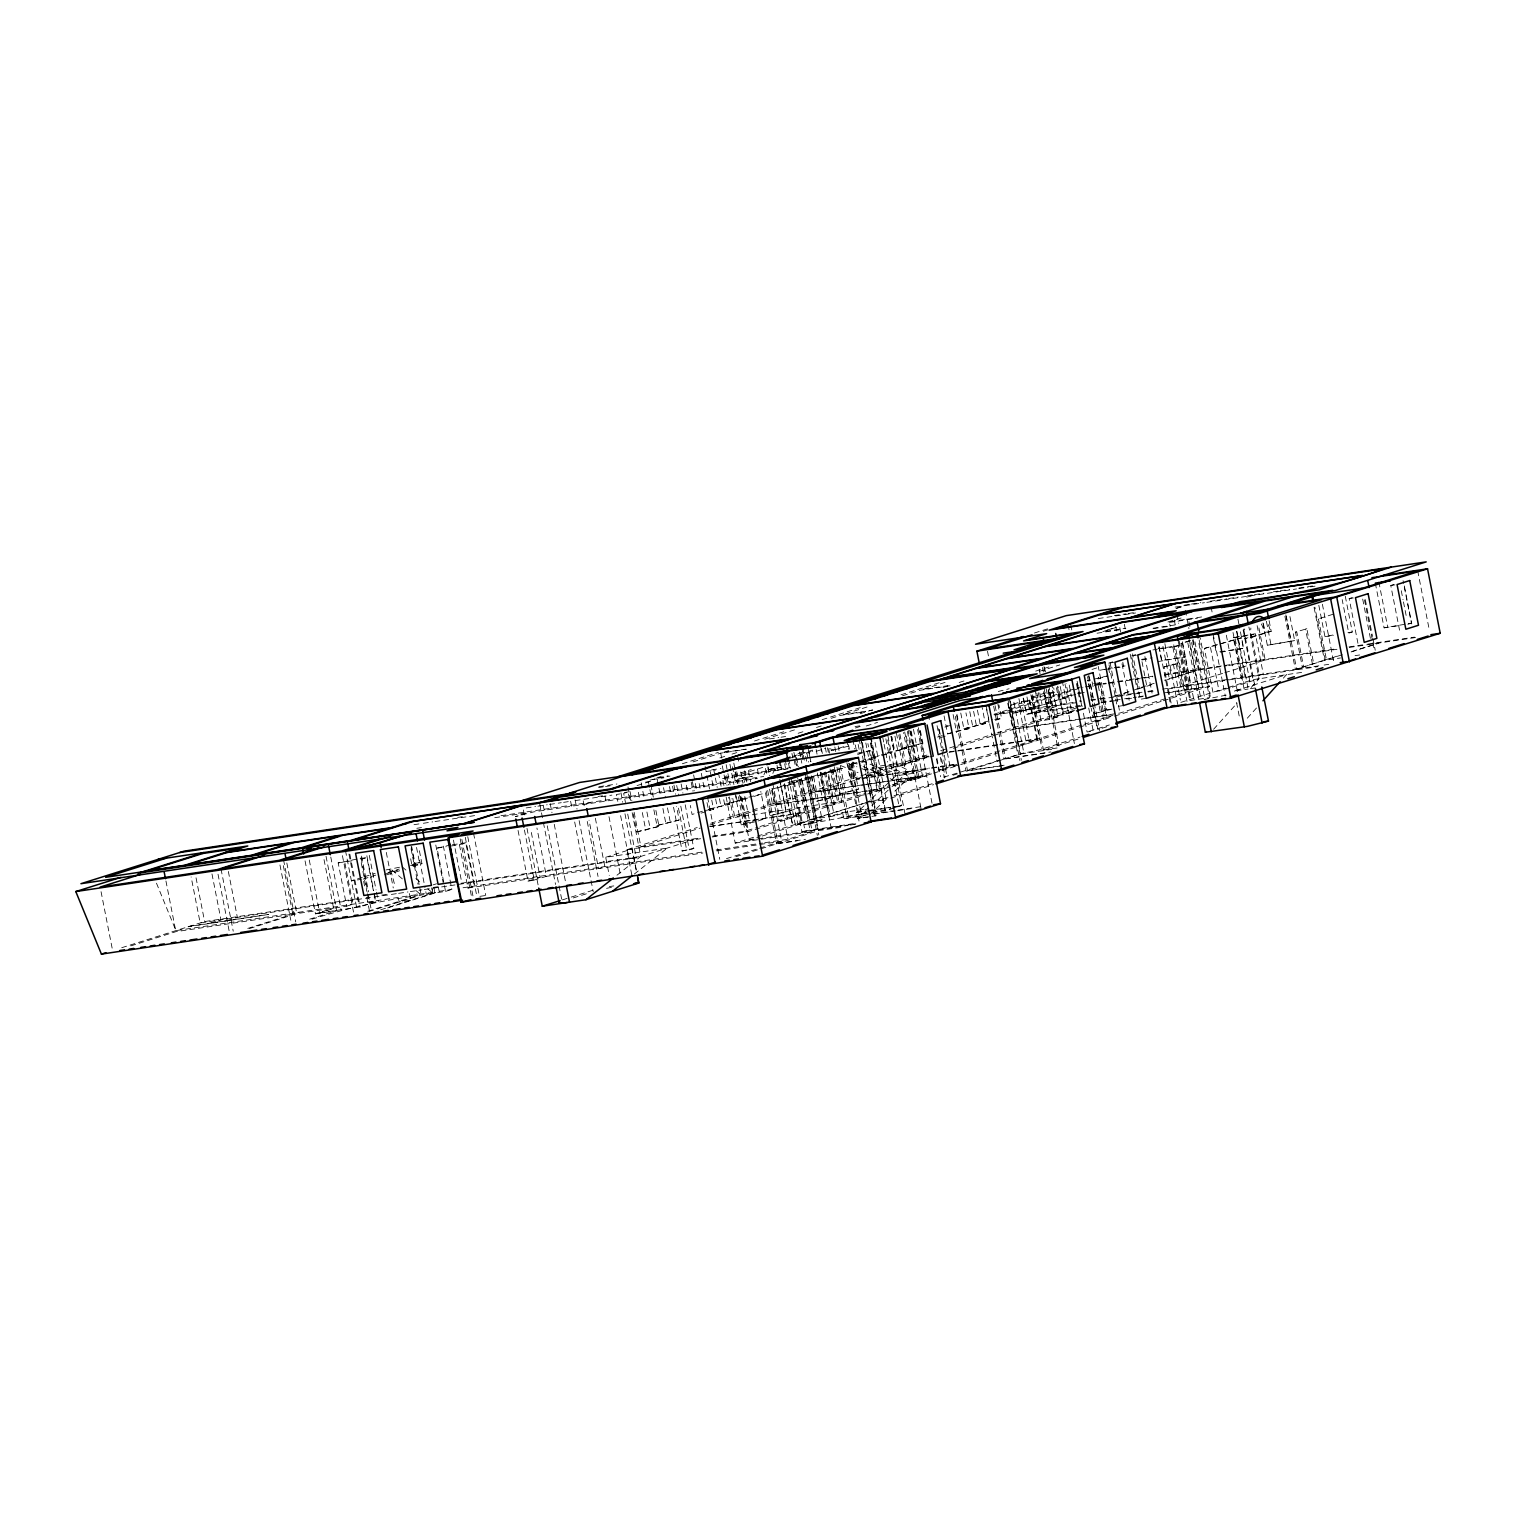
<?xml version="1.0" encoding="UTF-8"?>
<svg xmlns="http://www.w3.org/2000/svg" width="1516" height="1516" viewBox="0 0 1516 1516"><rect width="100%" height="100%" fill="white"/><g stroke="black" fill="none" stroke-linecap="round" stroke-linejoin="round"><path stroke-width="0.75" stroke-dasharray="5 3.75" d="M1213.596 729.272L1237.094 703.14M1251.212 687.468L1259.038 678.751L1248.9 627.018M1247.289 718.205L1256.688 707.764M1283.351 678.145L1286.478 674.658L1234.327 691.106L1248.047 689.041M864.025 805.811L857.203 812.235L866.375 810.87L858.397 818.394L871.662 816.404M865.731 804.2L889.134 782.161M871.871 805.508L890.309 788.13M891.995 786.728L907.08 772.345L925.423 769.597L914.11 773.179L895.766 775.908L890.783 780.588L918.772 776.476L929.801 772.989M869.729 814.812L888.168 797.435M894.876 791.125L908.292 778.485L926.636 775.737L915.304 779.319L896.979 782.048L886.443 776.798M616.974 875.206L640.756 856.445L632.172 812.69M634.332 874.05L667.248 848.088L605.699 857.279L609.261 875.452M631.755 874.713L626.847 849.718L697.227 827.528M1034.443 633.006L1047.708 628.818M1043.349 631.243L1047.859 629.822M309.264 859.989L319.649 912.954L336.192 907.743L346.671 906.17L338.182 862.869L357.928 858.89M367.289 893.72L369.07 902.835L375.381 900.845L366.891 857.544L360.581 859.534L366.834 891.427M682.333 763.761L718.394 752.372M754.475 741.002L783.772 731.754M822.108 719.683L862.68 706.873M900.997 694.783L941.588 681.992M1107.533 629.936L1116.06 627.245M1175.961 608.352L1182.328 606.362M1115.966 627.491L1102.454 631.755L1125.838 628.268M1176.757 608.333L1185.758 605.49L1204.462 602.686M693.001 761.885L720.706 753.149L746.194 749.34M728.836 750.591L722.147 752.694L747.634 748.885M764.708 739.277L795.957 729.423M831.185 718.319L840.205 715.457L865.693 711.667M867.038 707.006L842.631 714.699L872.742 710.208M902.532 695.806L920.269 690.216L950.305 685.744M945.074 682.389L922.846 689.401L948.258 685.611M656.921 777.803L661.317 776.4M719.929 757.924L728.192 755.328M732.038 754.096L740.32 751.5M798.136 733.27L806.398 730.655M816.461 727.49L822.657 725.539M860.103 713.733L872.496 709.81M942.914 687.601L949.111 685.649M959.173 682.484L967.435 679.869M121.735 947.708L204.622 921.557L360.789 898.249M387.641 907.913L434.94 892.981L445.552 891.408L437.063 848.107L450.1 845.113M637.023 785.572L650.212 781.422L653.301 797.151M649.473 787.316L648.147 780.569L668.158 775.756M130.831 945.889L175.894 931.677L292.834 914.205L282.905 863.552M585.877 804.086L592.188 802.097M210.8 923.073L220.995 919.852L211.956 873.803M459.462 844.772L465.772 842.782L474.262 886.064L467.951 888.054L459.462 844.772L448.262 846.44M629.462 798.875L628.117 791.958L623.663 793.361L625.464 802.57M1167.945 621.977L1182.764 617.524M1246.739 597.133L1252.557 595.523M362.229 877.442L351.428 880.853L361.244 879.394M364.39 876.76L375.21 873.349M386.011 869.938L400.167 867.114M227.173 920.629L237.368 917.407L228.329 871.359M363.215 879.091L375.76 875.13M387.963 872.591L399.239 869.047M410.495 865.484L419.515 862.642L411.651 863.817L410.381 857.298M384.628 874.296L400.395 869.331M411.954 865.352L414.74 864.802L411.158 846.553M386.504 874.903L399.788 870.715M413.072 866.527L421.941 863.722L418.814 847.766M855.384 727.983L862.073 725.88M1035.712 671.114L1049.091 666.907M866.318 725.937L877.556 722.393M1039.54 671.304L1059.779 664.918M802.741 752.088L795.18 754.475L797.454 766.035M792.413 756.427L812.424 750.098L813.315 754.741M998.305 691.486L1009.125 688.757M247.79 928.417L299.145 912.215M723.909 785.515L722.545 778.599L751.254 769.541M249.458 928.55L296.776 913.617L333.558 908.122L323.609 857.469M789.665 758.303L813.959 750.647M762.719 767.418L736.549 775.661L789.438 767.778M816.139 751.349L825.576 748.373M735.601 782.616A12.678 6.784 81.5 0 1 739.069 778.807L751.822 776.381M763.95 774.809A12.678 6.784 81.5 0 1 767.873 769.73L780.607 767.304M843.768 746.687L831.071 750.704L849.926 745.777M1123.375 705.565L1117.216 706.475L1108.708 663.136L1112.839 661.829M1146.248 698.345L1140.089 699.274L1131.58 655.935L1135.711 654.628M305.057 860.861L315.461 913.845L333.558 908.122M739.069 778.807L750.932 776.533A12.678 6.784 81.5 0 1 756.276 778.712M767.873 769.73L779.736 767.456A12.659 6.784 81.5 0 1 785.061 769.635M1091.994 669.428L1100.275 666.832M346.671 906.17L352.982 904.18L344.492 860.88M1190.458 640.662L1182.423 643.201L1190.344 683.602L1189.037 683.792L1181.097 643.39L1191.159 640.226L1197.09 670.167L1164.951 679.907M309.7 919.17L336.704 910.661L325.864 855.403M1099.915 670.261L1112.119 667.855M1175.355 646.555L1178.235 645.664L1186.838 689.534L1183.958 690.443L1175.355 646.555L1152.861 649.928M311.917 919.227C346.33 908.349 381.482 900.599 417.26 895.634L416.369 891.029M319.649 912.954L359.349 907.023L375.892 901.812L374.092 892.602M433.121 884.87L436.532 883.79M1029.914 700.297L1018.676 703.841L1026.54 743.882L1018.146 745.133L1010.3 705.092L1021.538 701.548L1029.914 700.297L1037.778 740.339L1029.383 741.589L1021.538 701.548M1097.868 678.865L1106.888 676.022L1087.237 680.817L1091.425 680.191M1357.938 643.315L1349.164 598.612L1353.39 597.266M1399.552 630.182L1390.778 585.479L1395.004 584.153M857.62 754.494L870.089 750.572L877.972 790.727L869.597 791.977L876.949 789.665L867.91 743.598M1054.549 692.262L1045.888 692.774L1030.52 697.625L1039.199 697.114L1054.549 692.262L1053.677 687.79M944.885 727.111L950.589 725.311L946.401 725.937M1237.189 636.474L1245.11 676.837L1241.225 678.05L1233.304 637.686L1255.381 633.745L1263.302 674.108L1259.417 675.34L1251.496 634.977L1255.381 633.745M367.706 911.268L417.26 895.634M368.938 911.514L421.202 895.046L432.989 893.284L432.079 888.679M993.965 714.244L1080.283 687.013M1230.12 687.866L1212.952 692.262L1204.367 648.45L1241.32 637.819L1249.923 681.631M997.907 704.258L999.707 713.467L1083.03 687.203M1204.367 648.45L1241.32 637.819M380.724 909.771L439.166 891.313L451.863 889.418L443.373 846.118M1097.83 683.47L1100.256 682.712L1106.585 715.021L1104.16 715.779L1100.085 695.01M791.163 781.631L799.254 779.091M1269.119 620.65L1271.204 631.281L1244.825 638.577L1251.344 637.535A18.192 9.759 81.5 0 1 1250.871 628.022M445.552 891.408L451.863 889.418M1250.984 637.649L1271.204 631.281M633.29 813.903L636.815 831.905L659.024 826.391L655.499 808.407M653.87 809.809L656.959 825.557L679.187 820.042L676.534 806.55M702.439 811.212L692.092 814.471L690.33 805.47M707.025 802.589L708.351 809.336L729.802 804.086L728.476 797.34M724.61 804.219L746.043 798.951L724.61 804.219L723.284 797.473M856.786 762.529L852.655 763.837L857.184 763.154M858.852 761.885L874.107 758.569L871.018 742.821M865.825 742.954L868.914 758.701L879.242 755.442M887.239 752.921L906.606 748.317L903.517 732.569M898.78 734.957L901.433 748.449L922.865 743.2L919.776 727.453M937.551 737.06L943.748 735.108M944.07 715.893L947.614 733.896L953.81 731.944M955.876 731.28L969.046 728.628L965.957 712.88M960.765 713.013L963.854 728.76L985.305 723.511L982.216 707.764M977.441 710.151L980.094 723.644L992.525 719.721M1034.386 708.029L1012.536 713.411L1034.386 708.029L1031.733 694.536M1026.957 696.924L1029.156 708.18L1051.005 702.78L1048.371 689.287M1043.577 691.675L1045.794 702.931L1067.643 697.531L1064.99 684.038M1060.215 686.445L1062.413 697.682L1070.959 694.991M835.809 771.265L828.437 773.577L834.501 804.446L826.106 805.697L820.061 774.828L827.433 772.516L835.809 771.265L841.873 802.116L833.478 803.366L827.433 772.516M913.447 729.253L922.619 776.647L914.243 777.898L908.179 747.047L916.574 745.796L909.657 747.975L915.721 778.826L907.326 780.077L901.281 749.226L911.268 746.062M636.815 831.905L659.024 826.391M656.959 825.557L679.187 820.042M701.131 813.126L707.328 811.155M709.412 810.51L713.543 809.203L711.762 800.221M708.351 809.336L729.802 804.086M754.039 796.431L762.302 793.834L740.869 799.084L747.653 798.079M861.694 762.491L874.107 758.569M887.713 739.96L890.347 753.452L868.914 758.701M887.428 753.244L906.606 748.317M901.433 748.449L922.865 743.2M940.394 737.667L948.656 735.07M947.614 733.896L969.046 728.628M963.854 728.76L985.305 723.511M995.349 720.346L1001.564 718.376L998.911 704.883M1051.005 702.78L1029.156 708.18M1045.794 702.931L1067.643 697.531M1062.413 697.682L1084.262 692.3L1077.497 693.305M1171.11 703.064L1164.023 666.907L1179.467 663.06L1187.009 701.472M1332.962 614.283L1317.158 619.286L1318.465 619.078L1326.443 659.744L1325.136 659.934M1164.023 666.907L1179.467 663.06M1023.508 698.194L1026.673 714.32L1052.161 706.285L1048.996 690.159M1035.182 713.051L1060.669 705.016L1057.505 688.889M1220.645 652.24L1243.632 648.223L1239.69 628.098M1295.479 632.115L1296.786 631.926L1303.646 666.926L1302.339 667.116L1295.479 632.115L1306.83 628.742L1313.709 663.743L1312.401 663.951L1305.522 628.95L1306.83 628.742M1262.942 622.905L1267.338 645.266L1294.645 640.605L1289.832 616.008M885.742 766.717L895.16 763.742L914.11 773.179L921.141 809.013M710.758 823.264L886.595 767.797M888.85 767.096L929.441 754.286M940.697 750.742L947.462 748.601M949.717 747.9L994.818 733.668M997.073 732.967L1078.217 707.366M1154.207 683.299L1136.981 688.719L1139.369 688.378L1132.585 653.832M518.055 830.446L527.985 881.118L540.113 877.29L530.638 828.93M1113.786 696.431L1118.012 695.105M1124.247 693.134L1132.281 690.595M1134.29 689.97L1139.369 688.378M1115.113 696.242L1121.442 694.252M1123.545 693.57L1131.58 691.05M1137.853 689.06L1144.58 686.938M1146.816 686.236L1153.543 684.114M1164.762 680.57L1198.417 669.977L1226.482 665.77M605.699 857.279L632.172 848.922L636.644 871.643M533.367 880.303L546.404 876.343L536.929 827.982M634.124 812.254L640.889 846.8L700.221 828.077M709.924 825.026L733.365 817.636L839.049 801.604L865.428 793.285M750.401 812.254L734.805 817.181L731.186 798.743M752.637 811.553L772.705 805.223L876.949 789.665M771.966 788.339L775.131 804.465L813.069 792.489L859.401 785.572M811.344 775.908L814.509 792.034L859.799 778.902M852.125 763.06L855.27 779.186L864.158 776.381M866.375 775.68L928.493 756.086M953.28 748.279L991.047 736.359M993.264 735.658L1013.275 729.348L1113.066 714.453M1074.996 710.057L1015.701 728.59L1119.945 713.032L1198.398 688.283L1188.923 639.923M1267.338 645.266L1294.645 640.605M888.907 768.745L905.905 764.746L899.784 733.555M896.449 733.232L902.57 764.443L919.568 760.445L911.305 761.676L905.62 732.721M910.548 731.167L916.232 760.122L933.212 756.143M1034.992 689.553L1041.113 720.744L1049.375 719.513L1058.111 716.746L1051.99 685.554M1048.655 685.232L1054.776 716.443L1071.774 712.444L1066.089 683.47M915.304 779.319L896.373 769.882L885.06 773.444L866.716 776.192L882.615 771.928M1318.825 605.358L1324.965 636.663L1335.009 634.579M633.555 857.525L629.102 858.928L620.518 815.172M450.044 885.666L636.303 857.848L693.741 839.731M734.976 793.266L741.153 824.818L757.185 819.758L804.465 812.519L797.7 777.973M769.957 815.741L794.896 809.355L769.957 815.741L765.087 790.954M1345.279 596.224L1352.291 631.982L1348.747 633.12L1342.172 599.578M811.685 776.192L816.612 801.282L835.468 796.355L830.086 768.991M834.198 766.66L839.561 794.043L858.416 789.116L853.053 761.752M1106.756 709.772L1094.344 713.695L1112.915 708.863L1106.756 709.772L1098.247 666.434M1222.597 673.426L1180.585 686.464L1172.455 645.02M1224.833 672.725L1265.197 659.991L1258.432 625.445M741.153 824.818L756.086 821.596M758.076 820.952L766.092 818.432L760.786 791.39M816.612 801.282L835.468 796.355M839.561 794.043L858.416 789.116M1095.443 716.689L1093.017 717.447L1091.198 708.218M1375.315 583.129L1384.089 627.832L1411.396 623.171L1403.077 580.704M896.979 782.048L908.292 778.485L907.08 772.345L895.766 775.908L891.56 773.804M673.559 807.251L682.143 851.007L693.797 848.524L685.213 804.769M712.71 836.074L745.152 831.223L757.886 827.205M760.009 826.542L804.465 812.519M710.663 826.334L805.659 812.14L837.609 802.059L831.299 769.825M775.131 804.465L879.375 788.889L890.138 785.496M892.28 784.814L917.332 776.931L908.198 730.371M936.452 759.08L938.631 770.204L957.108 764.386M961.788 762.908L1036.849 739.24L1028.72 697.777M1000.162 744.261L1039.426 738.425L1081.742 725.084M1083.959 724.383L1113.066 715.192M682.143 851.007L693.797 848.524M712.179 836.984L748.487 831.564L861.202 796.014M867.588 794.005L891.294 786.52M893.511 785.819L931.487 773.842M933.704 773.141L958.453 765.353L950.077 766.603L947.443 753.244M960.651 764.651L1077.194 727.907M1079.392 727.206L1112.498 716.765M1161.104 701.434L1114.753 716.064L1106.358 717.314L1098.513 677.273M1163.303 700.752L1209.654 686.123L1200.179 637.762M1407.852 624.289L1411.396 623.171M726.164 797.018L735.203 843.085L755.082 836.813M757.28 836.112L871.302 801.035A13.417 0.966 -11.1 0 0 888.471 797.492M943.805 777.139L1023.831 752.921A13.417 0.966 -11.1 0 0 1042.023 749.075L1079.979 737.117M1089.303 731.262L1109.314 724.951M1180.85 702.382L1226.16 688.093M1228.358 687.411L1252.879 679.68L1304.764 671.929M788.699 777.784L797.852 824.192L866.602 802.514L886.254 799.576L874.05 737.401M953.033 775.245L957.373 773.88M956.653 715.419L967.511 770.697L1004.066 759.156L1044.827 753.073M995.121 705.736L1005.525 758.701L1020.476 753.983L1052.18 749.245M1106.832 726.751L1097.925 729.556L1092.96 704.239M1232.318 687.184L1259.038 678.751M740.604 796.393L749.188 840.148L760.103 836.718M762.283 836.017L801.528 823.643L792.944 779.887M562.36 899.898L569.05 897.794M571.286 897.074L593.609 890.044M893.985 795.767L934.387 783.033M1162.677 689.136L1295.327 669.333L1336.998 656.201M1352.026 651.444L1378.631 643.068L1348.539 647.559M791.2 777.935L801.983 831.867L805.053 830.901L803.859 824.761L817.124 820.573L808.483 776.552M860.785 737.761L876.077 815.741L857.431 818.697L856.218 812.557L868.516 808.672L842.593 812.538L829.328 816.726L820.687 772.705M1286.25 616.178L1296.635 669.143L1324.453 660.37L1340.504 657.963M1342.247 654.741L1325.268 660.104L1314.865 607.139M1351.116 651.956L1379.939 642.86L1416.607 637.383M573.219 897.946L586.559 893.739M808.824 824.022L822.089 819.834L813.448 775.813M822.089 819.834L795.18 824.003L787.126 782.919L807.422 777.537L801.263 778.447L809.336 819.55L834.293 815.987L847.558 811.799M890.764 798.155L933.61 784.644M1032.642 694.726L1043.482 749.984L1079.411 738.671M1204.102 699.482L1226.463 695.105M1234.327 691.106L1240.467 689.174M842.593 812.538L843.787 818.678L870.279 814.225M865.825 812.462L858.795 814.679L848.145 760.445M867.834 811.818L874.884 809.601M851.329 763.154L861.334 814.13L869.407 811.591M871.435 810.946L890.479 807.441M726.486 858.625L757.375 848.884M759.573 848.183L781.631 841.228L771.246 788.263M764.765 842.707L787.941 839.239L812.216 831.583L801.812 778.618M736.018 856.654L776.609 843.862L797.189 840.793M767.665 790.442L778.049 843.408L818.488 830.654L843.673 826.883M857.431 818.697L865.939 816.006M872.041 812.538L890.972 808.71M892.981 808.066L899.045 806.152L884.965 734.312M872.155 812.69L885.515 810.681L901.603 805.621L887.485 733.687M857.563 753.206L870.089 750.572M1114.374 615.553L1126.066 613.809M1128.397 613.468L1135.408 612.407M1184.489 605.092L1189.169 604.391M1191.5 604.05L1200.843 602.648M1210.204 601.246L1214.866 600.544M1217.215 600.203L1226.558 598.801M1228.889 598.46L1238.25 597.058M1247.592 595.674L1252.273 594.973M1254.604 594.613L1263.946 593.23M1273.307 591.827L1277.969 591.126M1280.319 590.785L1289.661 589.383M1299.004 587.981L1315.376 585.555M1098.304 618.547L1135.56 612.976M1175.127 607.082L1184.451 605.68M1206.812 602.345L1296.54 588.947M1298.852 588.606L1308.1 587.223M1310.43 586.881L1315.054 586.18M1390.778 585.479L1394.985 584.854M1201.657 616.955L1169.253 621.787L1170.144 626.392M1097.034 633.214L1122.712 629.386M1169.405 622.413L1197.432 618.225M1349.164 598.612L1353.352 597.967M1152.975 628.211L1176.151 624.763M1153.316 628.647L1160.271 627.605M1162.582 627.264L1169.537 626.222M1181.097 643.39L1182.423 643.201M1157.978 648.677L1178.235 645.664M1233.304 637.686L1251.496 634.977M1131.58 655.935L1137.739 655.007M1108.708 663.136L1114.866 662.227M1141.548 659.384L1152.065 657.811M1141.87 659.972L1150.284 658.721M1114.279 667.533L1125.08 665.922M1219.868 651.766L1243.632 648.223M1347.97 632.646L1352.291 631.982M1104.235 669.617L1112.896 668.329M1115.056 668.006L1123.697 666.718L1122.806 662.246M1157.959 661.601L1185.285 656.921L1161.521 660.483L1158.887 647.067M1324.965 636.663L1333.625 635.375M1384.089 627.832L1401.371 625.255M1093.567 683.697L1100.256 682.712M1094.306 684.929L1105.998 683.185M1108.329 682.825L1115.34 681.783M1117.671 681.442L1127.032 680.04M1129.363 679.68L1138.706 678.296M1141.055 677.936L1152.728 676.193M1164.421 674.449L1337.358 648.64M1349.051 646.896L1365.404 644.452M1367.754 644.092L1414.485 637.118M1085.342 686.843L1092.335 685.8M1094.666 685.459L1106.301 683.716M1108.632 683.375L1115.624 682.333M1117.936 681.992L1152.861 676.761M1164.496 675.037L1197.09 670.167M1228.813 665.429L1336.96 649.284M769.427 738.936L778.693 737.553M781.005 737.212L785.648 736.511M855.043 726.562L859.667 725.861M1010.3 705.092L1018.676 703.841M1355.058 655.651L1359.644 654.969M1201.089 680.002L1202.396 679.793L1194.475 639.392M999.707 713.467L1073.101 702.514M1090.819 699.861L1095.158 699.217M1099.498 698.573L1107.665 697.341M1119.774 695.541L1143.14 692.054M1147.82 691.353L1154.131 690.405M1296.635 669.143L1321.838 665.372M1324.131 665.031L1328.717 664.349M994.193 714.946L1076.095 702.704M1091.274 700.449L1095.613 699.786M1100.218 699.103L1141.643 692.926M1148.143 691.959L1156.556 690.69M1168.002 688.984L1317.802 666.623M1031.941 712.653L1082.519 705.111M1101.222 702.306L1112.915 700.563M1115.245 700.221L1122.276 699.179M1124.607 698.819L1136.299 697.076M1138.63 696.735L1143.31 696.034M1164.345 692.888L1209.654 686.123M1101.109 702.818L1117.368 700.392M1126.653 698.99L1135.939 697.606M1138.251 697.265L1142.893 696.564M1168.211 692.793L1198.398 688.283M1026.673 714.32L1073.669 707.309M1075.943 706.968L1082.727 705.944M994.78 719.399L1001.564 718.376M980.094 723.644L989.133 722.298L986.48 708.806M1068.439 712.122L1074.636 711.193M1071.774 712.444L1063.531 713.676L1058.282 686.938M1058.111 716.746L1049.868 717.978L1043.747 686.786M1250.34 688.7L1257.2 687.677M598.953 786.69L616.955 783.999M658.361 777.822L669.939 776.078M711.648 769.863L720.915 768.479M598.574 787.581L603.16 786.899M605.49 786.539L610.171 785.838M652.278 779.565L663.97 777.822M706.058 771.53L715.419 770.128M1189.889 700.563L1196.427 699.577M1198.606 699.255L1209.522 697.625L1198.227 640.055M645.683 782.085L650.212 781.422M901.281 749.226L909.657 747.975M457.68 817.408L462.342 816.707M597.986 796.469L602.572 795.786M624.516 792.508L628.117 791.958M414.02 824.666L421.031 823.624M423.381 823.264L432.723 821.88M435.054 821.52L477.123 815.248M526.204 807.914L535.565 806.531M537.896 806.171L547.238 804.769M549.588 804.428L561.261 802.684M563.611 802.343L568.273 801.642M575.208 800.6L611.877 795.123M620.063 793.91L616.462 794.441L617.808 801.358M722.545 778.599L787.884 768.839M881.327 754.797L890.347 753.452M416.843 828.286L421.505 827.584M501 815.703L763.704 776.495M494.747 817.692L527.473 812.803L515.345 816.631L533.765 811.875L757.394 778.485M929.1 756.749L924.968 757.375L919.283 728.4M820.061 774.828L828.437 773.577M883.847 767.304L865.503 770.052L859.06 767.608M905.905 764.746L897.643 765.997L891.958 737.022M884.908 771.587L896.373 769.882M1043.482 749.984L1057.145 747.957M855.27 779.186L859.913 778.485M862.225 778.144L883.089 775.036M885.401 774.676L929.422 768.119M931.734 767.759L954.89 764.31M862.111 778.561L929.308 768.536M931.62 768.176L954.796 764.727M1005.525 758.701L1050.815 751.936M938.631 770.204L947.007 768.953L939.162 728.912M360.164 858.549L366.891 857.544M452.337 844.791L465.772 842.782M338.182 862.869L353.853 860.538M437.063 848.107L446.026 846.781M814.509 792.034L888.66 780.967M861.713 785.231L917.332 776.931M967.511 770.697L996.941 766.3M999.215 765.959L1005.999 764.936M1002.284 765.732L966.052 771.151L954.758 713.581M704.504 810.567L713.543 809.203M865.503 794.668L857.127 795.919L850.988 764.67M412.769 865.105L421.941 863.722M709.488 826.694L755.821 819.777M790.234 817.01L798.61 815.76M868.497 810.548L894.914 806.607M897.15 806.285L901.603 805.621M856.218 812.557L865.067 811.231M867.266 810.908L873.898 809.904L875.111 816.044M892.621 807.118L899.045 806.152M640.889 846.8L701.131 837.798M859.761 814.376L803.859 824.761M861.334 814.13L869.9 812.86L841.115 817.313M626.847 849.718L700.657 838.708M797.852 824.192L801.528 823.643M872.61 813.865L896.032 810.378M898.363 810.018L921.785 806.531M843.787 818.678L865.067 815.513M874.372 814.111L895.274 811.003M897.605 810.643L913.864 808.217M805.053 830.901L856.692 823.188M801.983 831.867L855.82 823.832M749.188 840.148L848.069 825.386M850.381 825.045L857.279 824.003M381.748 895.122L386.409 894.421M433.026 887.466L437.688 886.765M460.997 883.278L640.756 856.445M396.301 893.682L200.169 922.96L191.13 876.911M398.632 893.341L407.975 891.939M410.324 891.597L421.998 889.854M424.347 889.494L447.713 886.007M735.203 843.085L812.216 831.583M189.974 926.181L268.692 914.432L188.041 926.788M463.062 887.751L702.192 852.049M716.102 849.964L762.453 843.048M369.07 902.835L375.892 901.812M467.951 888.054L540.113 877.29M545.495 876.494L702.837 852.996M716.746 850.912L781.631 841.228M778.049 843.408L805.508 839.295M527.985 881.118L534.276 880.171L524.328 829.517M315.461 913.845L336.704 910.661M484.836 895.615L479.454 896.411L466.814 831.943M609.299 886.595L613.79 885.913M949.357 751.822L997.869 744.602M949.092 752.296L997.585 745.076M999.897 744.735L1036.849 739.24M829.65 748.601L834.008 750.249M861.979 760.842L883.146 769.616M848.335 763.533L856.919 766.793M852.409 762.169L860.955 765.656M863.097 766.528L884.34 775.756M840.793 765.618L858.075 772.667M402.119 866.83L407.273 871.226M415.839 878.579L420.993 882.994M427.834 888.869L432.989 893.284M402.346 878.882L390.332 868.592L395.108 886.386M416.047 890.631L421.202 895.046L411.708 846.686M156.47 883.165L175.913 930.616L432.61 892.299L426.299 894.288L425.428 889.778M409.282 893.53L411.063 900.201L399.276 901.963L397.495 895.274M1417.706 570.85L1429.455 630.732M1404.328 585.953L1411.775 623.948M1401.277 590.747L1403.02 599.692M1403.475 601.928L1406.545 617.58M1378.859 582.011L1387.633 626.714M1365.291 599.616L1372.53 636.455M1372.984 638.767L1375.239 650.269M1364.495 599.862L1374.425 650.535M1362.695 599.085L1370.597 639.316M1322.388 604.24L1334.137 664.179M1314.069 607.404L1324.453 660.37M1285.833 614.89L1291.101 641.723M1284.924 616.368L1295.327 669.333M1266.504 621.787L1270.882 644.148M1263.378 623.701L1265.045 632.191M1257.124 625.653L1263.889 660.199M1243.688 629.102L1255.381 688.7M1243.158 630.069L1252.879 679.68M1237.947 619.153L1239.254 625.862M1236.885 631.262L1248.18 688.832M1236.582 631.452L1240.088 649.341M1235.161 638.729L1243.764 682.541M1233.02 632.494L1244.75 692.376M1226.33 635.185L1237.587 692.49M1236.544 702.458L1239.235 716.102M1211.095 607.063L1212.421 613.772M1213.103 633.878L1225.307 696.052M1213.255 637.232L1216.325 652.884M1210.507 647.521L1219.11 691.353M1199.156 639.923L1210.45 697.493M1193.168 639.581L1205.031 699.71M1188.923 621.617L1190.268 628.515M1192.542 640.036L1198.417 669.977M1185.36 610.285L1188.961 628.704M1189.264 639.6L1200.956 699.179M1187.786 642.727L1199.023 700.032M1182.461 641.761L1193.755 699.331M1176.966 614.454L1178.709 623.398M1179.24 641.306L1190.989 701.188M1174.294 620.044L1175.165 624.516M1178.33 641.439L1190.06 701.321M1173.763 644.812L1181.893 686.274M1173.308 663.97L1180.395 700.127M1170.181 665.979L1177.724 704.39M1164.875 643.656L1171.641 678.183M1162.943 646.309L1169.272 678.543M1159.134 646.688L1169.973 701.946M1144.883 656.58L1152.046 693.077M1142.003 661.658L1143.348 668.518M1143.784 670.792L1145.13 677.652M1145.584 679.926L1146.93 686.786M1124.341 624.251L1125.232 628.856M1130.216 654.192L1136.526 686.426M1119.793 627.586L1120.665 632.058M1115.795 626.468L1116.667 630.94M1122.011 663.781L1129.174 700.278M1110.015 662.359L1119.945 713.032M1108.48 667.741L1109.845 674.639M1098.285 685.782L1099.631 692.698M1100.862 706.266L1103.477 719.607L1095.102 720.858L1092.903 709.734M1099.157 705.925L1100.502 712.766M1092.107 681.859L1093.415 688.586M1088.829 675.359L1093.794 700.695M1094.249 703.007L1099.668 730.636M1088.734 676.212L1093.699 701.548M1087.522 676.591L1088.431 681.196M1088.886 683.508L1092.505 701.927M1088.526 684.038L1090.156 692.338M1090.61 694.631L1091.956 701.548M1092.411 703.841L1097.376 729.177M1088.715 708.01L1093.226 731.034L1087.067 731.963L1082.557 708.938M1070.827 625.028L1072.172 631.926M1068.079 624.838L1069.443 631.755M1077.137 681.29L1078.047 685.895M1078.482 688.207L1082.102 706.627M1077.289 683.299L1082.102 707.82M1076.455 683.545L1079.979 701.491M1069.254 685.08L1071.452 696.337M1062.318 680.93L1074.389 743.56M1057.353 686.236L1063.038 715.211M1056.406 687.639L1058.604 698.895M1052.616 690.33L1054.814 701.586M1044.467 667.135L1045.377 671.74M1043.956 666.794L1044.827 671.285M1048.125 690.709L1058.964 745.986M1042.458 667.457L1043.33 671.929M1046.211 688.87L1057.505 746.44M1044.126 692.774L1049.375 719.513M1039.161 669.2L1040.052 673.691M1039.768 692.888L1041.985 704.125M1038.308 692.641L1039.199 697.114M1036.83 692.964L1040.45 711.383M1031.638 696.109L1042.023 749.075M1030.842 694.669L1039.426 738.425M1023.148 698.137L1025.347 709.374M1018.923 698.573L1021.557 712.065M1013.901 702.268L1023.831 752.921M1010.281 700.96L1020.476 753.983M1009.201 698.099L1021.405 760.274M1007.742 698.554L1019.946 760.729M1008.292 704.03L1013.275 729.348M1007.742 703.178L1017.672 753.85M987.522 651.293L988.413 655.897M993.662 706.191L1004.066 759.156M986.082 705.395L987.428 712.293M987.882 714.605L989.247 721.502M989.683 723.814L991.047 730.731M991.502 733.024L992.847 739.941M993.302 742.234L994.667 749.15M995.102 751.443L996.922 760.653M973.613 711.364L976.266 724.856M969.804 711.667L972.893 727.415M956.918 714.244L960.007 729.973M953.109 714.548L956.634 732.55M938.612 728.665L939.939 735.412M937.059 725.671L947.007 776.344M941.55 758.758L945.169 777.177M940.299 757.261L944.373 777.992M928.361 714.567L929.725 721.483M936.945 758.322L940.564 776.742M918.355 727.699L924.476 758.891M917.578 729.594L932.454 805.451M911.192 731.053L913.826 744.545M909.733 730.409L918.772 776.476M907.383 731.356L910.472 747.104M904.692 732.001L910.813 763.211M894.933 736.17L897.567 749.662M891.124 736.492L894.213 752.239M891.029 736.321L897.15 767.513M905.052 814.092L895.16 763.742L876.835 766.471L865.503 770.052L874.524 815.987M882.786 737.553L883.657 742.006M884.093 744.242L887.599 762.055M870.961 736.53L885.515 810.681M870.809 738.785L884.908 810.624M870.355 742.84L879.375 788.889M862.301 742.48L875.471 809.677M861.524 741.93L865.067 759.914M859.098 738.861L871.302 801.035M858.17 744.489L859.932 753.49M855.308 744.943L856.218 749.548M852.94 739.77L854.759 748.98M848.505 744.64L849.396 749.245M846.781 739.979L848.6 749.245M849.68 763.818L852.845 779.944M847.937 764.614L859.231 822.203M846.894 762.662L852.257 790.044M838.177 746.024L839.049 750.515M840.357 765.751L845.72 793.114M834.823 746.914L835.733 751.557M838.917 767.778L848.77 817.939M836.965 767.248L846.857 817.711M828.665 748.639L829.574 753.244M832.739 769.37L839.049 801.604M827.471 747.767L828.361 752.372M825.329 747.672L826.22 752.182M821.482 748.904L822.354 753.395M820.668 746.459L822.013 753.414M825.651 771.966L834.293 815.987M824.382 772.194L829.309 797.283M821.653 772.402L830.294 816.423M816.139 749.529L817.048 754.153M820.232 772.175L830.995 827.035M817.389 772.989L822.771 800.353M809.07 752.808L810.852 761.809L807.99 747.994M806.834 752.884L808.634 762.093M809.904 776.381L813.069 792.489M805.659 756.276L806.986 763.022M803.025 748.733L804.39 755.688M808.104 777.689L818.488 830.654M801.604 746.725L804.788 762.946M806.588 772.762L818.792 834.937M801.869 754.456L803.537 762.965M806.455 777.841L814.528 818.943M805.148 773.236L817.332 835.411M799.595 751.898L801.812 763.154M796.62 757.621L798.382 766.622M800.183 779.944L810.037 830.162M793.91 752.277L796.62 766.092M799.33 779.906L805.659 812.14M794.081 759.554L795.426 766.452M791.939 753.433L792.83 757.943M794.251 781.688L802.324 822.79M788.699 758.606L790.689 768.385M788.472 763.041L789.381 767.627M785.212 759.705L787.012 768.915M784.663 763.78L785.553 768.271M779.963 760.501L781.782 769.711L780.816 764.993M784.492 783.526L792.622 824.969L782.825 779.186M779.053 760.634L780.854 769.844M779.793 779.11L785.989 810.681M777.007 765.315L778.333 772.061M780.077 781.441L787.486 819.265L779.11 820.516L772.989 789.381M777.556 786.273L787.941 839.239M772.667 782.862L778.864 814.414M767.968 766.66L769.73 775.661M767.892 767.608L769.256 774.524M765.466 768.385L766.831 775.282M769.541 789.097L772.705 805.223M766.205 790.897L776.609 843.862M757.45 769.086L758.777 775.832M748.411 770.431L750.628 781.688M744.621 770.753L746.82 781.991M737.667 756.219L738.993 762.965M740.755 771.966L742.954 783.204M744.773 796.45L750.06 823.491M736.738 771.682L738.993 783.204M741.703 797.018L748.487 831.564M733.82 763.098L735.127 769.844M735.582 772.099L737.78 783.336M735.033 771.947L737.288 783.45M739.543 794.971L746.782 831.81M732.493 766.736L735.658 782.862M738.368 796.677L745.152 831.223M729.954 764.31L731.28 771.057M731.716 773.312L733.915 784.568M736.132 795.805L737.003 800.296M726.145 764.633L727.472 771.379M727.907 773.634L730.125 784.871M732.778 798.364L733.649 802.874M726.676 775.718L728.476 784.928M720.706 753.149L722.526 762.359M725.235 776.173L727.036 785.383M729.291 796.904L733.365 817.636M722.298 765.845L723.625 772.591M724.061 774.847L725.823 783.848M718.432 772.724L721.085 786.217M713.695 769.446L717.22 787.429M719.437 798.686L720.763 805.432M710.341 772.004L712.975 785.496M715.628 798.989L717.39 807.99M705.148 766.471L706.475 773.217M706.911 775.472L709.564 788.964M707.574 797.151L719.778 859.326M701.302 773.35L702.628 780.096M703.064 782.351L704.39 789.097M699.198 783.564L700.089 788.074M693.627 774.884L696.716 790.632M692.357 781.65L694.176 790.859M691.182 782.029L692.983 791.238M686.369 785.231L687.695 791.977M681.158 784.037L682.958 793.247M676.705 785.44L678.505 794.668M680.779 806.171L689.363 849.926M673.957 785.117L675.757 794.327M678.467 808.142L686.596 849.604M672.573 786.311L673.9 793.058M669.504 786.52L670.849 793.437M663.534 787.657L665.297 796.658M667.495 807.895L670.148 821.388M657.186 779.224L658.494 785.97M658.948 788.206L660.275 794.952M662.909 808.464L665.998 824.192M649.909 789.571L651.672 798.553M641.173 782.768L644.262 798.515M646.915 812.008L650.004 827.755M638.35 792.318L639.676 799.065M642.31 812.557L645.854 830.56M630.05 791.523L631.85 800.732M627.984 786.918L630.637 800.41M627.719 814.092L636.303 857.848M621.01 792.868L622.716 802.248M624.971 813.77L636.758 873.14M604.96 796.071L606.305 802.93M608.996 816.688L620.688 876.286M595.352 818.223L604.846 866.584L598.536 868.573L589.042 820.213M583.205 800.827L584.551 807.706M587.26 821.464L598.043 876.475M575.057 799.88L577.046 809.127M579.131 820.611L593.23 891.635M570.622 801.282L571.968 808.199M574.678 822.013L583.262 865.769M550.175 803.594L551.995 812.803M554.25 824.325L565.942 883.98M543.221 805.185L544.566 812.064M547.257 825.822L561.659 899.159M539.81 804.257L542.955 820.308M543.41 822.601L555.538 884.472M523.38 809.98L524.744 816.878M527 828.399L538.256 885.78M473.542 833.307L485.745 895.482M465.279 837.306L477.028 897.188M461.868 839.428L473.163 896.998M460.201 838.917L471.495 896.487M453.436 840.091L461.281 880.095M435.793 845.018L443.203 882.805M438.276 886.803L439.166 891.313M434.05 888.376L434.94 892.981M431.738 887.789L432.856 893.303M419.686 860.501L424.973 887.523M416.54 847.444L419.818 864.177M411.044 848.714L418.018 884.264M413.622 863.533L413.925 865.067M386.296 852.409L393.269 887.959M369.279 855.384L376.063 889.93M376.518 892.242L378.318 901.452M366.853 855.744L373.637 890.29M361.528 856.104L368.502 891.654M361.016 857.62L367.801 892.166M368.255 894.459L371.42 910.585M363.651 881.365L364.541 885.913M366.777 897.264L369.904 913.182M349.836 854.19L360.221 907.155M348.945 854.058L359.349 907.023M345.459 850.457L357.226 910.396M342.426 855.649L353.74 913.219M330.772 857.033L341.157 909.998M286.827 862.964L296.776 913.617M283.511 859.705L295.715 921.88M279.967 864.973L290.807 920.25M221.033 869.028L233.237 931.222M218.02 874.22L229.314 931.79M196.038 877.802L204.622 921.557M165.945 881.004L175.894 931.677M101.06 891.692L112.355 949.262M742.044 777.879A12.678 6.784 81.5 0 1 748.165 781.081M744.072 782.559A12.678 6.784 81.5 0 1 747.975 777.481M606.552 888.357A21.565 1.535 -11.1 0 1 612.047 887.239M772.857 773.482A12.678 6.784 81.5 0 1 776.779 768.404M770.829 768.802A12.659 6.784 81.5 0 1 776.154 770.962M1261.312 623.929A18.173 9.74 81.5 0 1 1264.306 632.437L1270.465 631.509A18.173 9.74 81.5 0 0 1266.391 621.295M1245.186 638.463A18.192 9.759 81.5 0 1 1244.712 628.932M784.776 785.231L772.383 789.154L793.815 783.886L784.776 785.231M801.035 780.115L788.642 784.018L810.075 778.769L801.035 780.115M817.295 774.979L804.901 778.902L826.334 773.634L817.295 774.979M833.554 769.863L821.16 773.766L842.593 768.517L833.554 769.863"/><path stroke-width="1.5" d="M1262.961 700.79L1280.205 681.631M1261.786 686.994L1268.475 721.085L1247.403 726.372L1205.372 732.247L1206.452 731.546M538.711 888.054L542.273 906.227L585.896 899.727L613.317 878.086M612.369 891.37L632.494 875.49M1206.774 619.438L1204.898 620.385L1210.848 619.949L1193.907 622.47M1187.9 632.722L1186.043 633.669L1191.974 633.233M166.457 858.113L105.627 877.309L474.186 822.278L138.108 873.254L203.788 852.542M462.626 900.182L101.42 954.114L75.8 891.56L120.939 877.328M140.704 874.296L100.151 887.087L217.11 869.615L253.153 858.245M229.181 851.84L247.79 845.985L158.005 859.383M263.841 855.536L221.033 869.028L279.058 860.368L319.554 847.596M324.007 846.932L283.511 859.705L341.536 851.045L382.089 838.253M391.602 827.603L410.192 821.729L541.818 802.078M390.522 836.245L345.459 850.457L379.739 842.915L402.29 835.809M979.147 662.663L976.891 651.16L1023.376 636.493M1032.093 634.787L987.068 648.981L1061.56 637.857M1121.158 607.442L1049.091 630.163L1169.859 612.123L1154.074 617.107L1224.151 606.646M742.518 785.099L696.185 799.709L460.959 834.823L473.106 830.995L359.216 848.41L411.253 833.194M521.58 800.751L579.605 782.464L626.885 775.396L1083.011 631.547L1026.446 639.998M1039.502 641.799L1014.033 649.833L1032.718 647.048M464.237 823.756L525.067 804.579M1048.011 640.529L1027.791 646.915L1041.7 644.831M617.846 776.742L1071.111 633.802L1023.565 640.908L1046.665 633.631L975.546 644.243L1066.279 615.629L1426.196 561.886L1335.463 590.501L1265.254 600.98L1083.921 658.171M631.964 774.828L928.777 681.215L1036.698 665.107M1130.102 617.656L1174.18 603.766M1131.675 617.429L1175.753 603.52M710.057 750.856L639.771 773.008L719.929 761.051L789.609 739.069L709.45 751.045M778.807 729.177L853.205 705.698L933.363 693.741L858.966 717.201L774.865 729.746M939.522 679.604L1121.821 622.129L1192.163 611.611L1009.864 669.106M610.645 788.945L676.496 768.176M679.964 767.665L610.493 789.571L559.48 797.189L545.874 801.471L701.226 778.276L738.102 767.835M684.929 766.906L676.894 768.631M686.502 766.679L675.909 768.934M101.42 954.114L105.93 952.692M1014.45 668.423L720.195 761.221L742.461 757.886M721.54 761.449L724.136 760.634M1015.701 668.689L1018.373 667.836M647.976 786.217L731.034 760.028M651.444 785.705L734.502 759.516M739.884 758.701L746.706 756.56L788.206 750.363M870.601 717.807L878.048 715.457L876.077 715.76M989.91 680.191L985.59 681.215M790.158 743.503L766.016 751.121L800.751 745.929M813.77 736.056L817.655 734.843M829.858 730.977L854.455 723.227L903.82 715.855L1037.19 673.805L991.748 680.589M872.572 717.523L857.033 722.412L902.228 715.666L935.959 705.035L894.705 711.193M991.862 679.888L1034.405 666.471M921.368 702.571L905.602 707.536L906.909 707.347M922.675 702.363L876.494 716.935L868.649 718.11M944.544 695.351L995.804 679.301L987.939 680.476M1048.2 662.776L1038.346 665.884L1011.778 669.276M916.934 707.441L942.63 699.463M965.465 692.13L1009.599 678.353M787.562 752.808L786.804 748.942L787.77 748.639M800.732 748.658L799.974 744.792L800.941 744.489M837.059 735.165L852.807 730.2M1086.783 656.409L1102.53 651.444M1107.021 650.023L1259.095 601.909L1221.252 607.556L1239.917 601.663L1319.166 589.838L1391.233 567.117M802.57 746.422L786.236 751.576L788.036 760.748M812.254 743.844L852.598 731.129L872.382 728.173L960.613 700.335L1001.489 694.233L1070.467 672.479L1029.61 678.581L1103.875 655.139L1084.243 658.077M799.974 744.792L819.758 741.836L833.004 737.648L916.706 725.16L877.972 737.363L794.289 749.87L807.535 745.683L786.804 748.942M963.456 696.356L938.537 704.22L896.506 710.492M986.575 689.06L976.475 692.262L928.569 699.198M787.031 752.41L735.184 768.764L857.071 750.553L748.601 784.757L447.012 830.844L457.927 827.395L80.935 883.695L184.137 851.139L566.112 794.119M806.493 747.274L810.814 745.91M1246.683 611.403L1240.543 613.336L1292.693 596.887M790.177 757.128L766.717 764.67M923.111 720.081L922.202 715.476L982.652 696.431M1235.748 616.595L1074.427 667.476L1091.975 664.861L1047.234 678.979M860.936 735.525L846.781 739.979L870.355 736.473L884.51 732.001L860.936 735.525L861.846 740.149M788.699 758.606L775.794 763.287M953.393 706.664L931.715 713.505L986.082 705.395L1007.742 698.554L953.393 706.664L954.303 711.269M989.266 695.37L954.853 706.21L1009.201 698.099L1045.756 686.558L1002.739 693.001M1115.738 723.947L1166.998 707.783L1230.897 698.232L1440.2 633.271L1427.541 568.803L1218.258 633.764L1154.339 643.296L1085.267 665.088L1104.918 662.151L1117.576 726.638L1083.883 737.25M1244.143 614.984L1158.224 642.083L1177.875 639.146L1196.882 633.157L1197.773 637.762M885.818 729.878L939.768 712.861L922.202 715.476M1031.6 683.905L1042.762 680.381M1320.133 592.794L1254.85 613.374L1209.484 620.139M1288.259 603.311L1294.683 601.284M1298.966 599.938L1309.672 596.565M889.38 730.125L948.012 711.629L989 705.509L1071.831 679.395L1084.471 743.863L1001.659 769.995L960.67 776.116L935.865 783.943M1104.918 662.151L1030.823 685.516L1071.831 679.395M786.671 750.989L746.403 757.299L879.867 737.591L924.76 723.435L940.507 803.726L895.634 817.882L869.881 821.729M1070.561 679.699L1079.316 676.932L1085.437 708.143L1076.682 710.89M1362.221 588.36L1334.402 597.133L1288.562 603.974M461.811 902.115L448.376 837.761L749.965 791.674L858.416 757.469L871.075 821.956L762.605 856.161L461.016 902.228L448.376 837.761L459.291 834.312L75.8 891.56M761.695 780.096L707.574 797.151L748.771 791.011L805.148 773.236L763.95 779.376L765.296 786.292M767.646 778.22L805.849 766.167L847.027 760.009L806.588 772.762L767.702 778.58M461.016 902.228L470.908 899.708M1115.984 722.848L1140.43 715.135M1144.883 713.733L1164.894 707.422M1174.294 705.471L1170.883 706.551L1186.156 704.277M542.273 906.227L560.124 900.599M936.642 782.313L943.369 780.19M1082.197 736.416L1088.905 734.294M585.896 899.727L638.861 883.013L637.535 876.191M1013.901 765.087L998.722 769.863L957.96 775.965M1021.86 762.586L1028.303 760.539M1032.604 759.194L1043.368 755.802M1051.971 753.073L1058.414 751.045M1059.873 750.591L1072.703 746.535M1229.969 697.038L1236.317 695.029M1287.842 678.77L1294.361 676.723M1316.172 669.845L1322.899 667.722M1349.202 660.938L1355.626 658.91M1359.89 657.565L1374.879 652.827M1388.808 648.431L1404.119 643.618M1417.233 639.468L1428.167 636.019M708.844 864.177L715.457 862.092M763.666 854.778L779.451 849.794M792.982 845.53L817.787 837.704M821.501 836.548L837.211 831.583M895.615 817.067L903.157 814.679M905.052 814.092L921.141 809.013M924.912 807.82L930.578 806.038M1261.653 611.232L1243.859 615.022M1242.779 624.516L1224.985 628.306M1362.865 575.398L1100.654 614.548L1122.011 607.821L1384.222 568.671C1312.269 595.807 1235.407 601.663 1160.441 615.742L1176.208 610.777L1055.458 628.799L1099.536 614.909L1361.728 575.758M1383.142 575.436L1427.541 568.803M1371.866 577.71L1417.706 570.85L1363.036 588.094L1311.814 595.883L1312.704 600.488M1375.315 583.129L1390.437 580.874M1224.89 606.4L1332.81 590.293L1260.004 613.26L1196.086 622.792M976.891 651.16L1059.684 638.786M1278.045 606.192L1321.478 599.692L1213.103 633.878L1178.785 639.013L1197.792 633.006L1198.701 637.611M1213.122 617.429L1268.001 609.242M1003.194 653.169L1013.996 651.558M1149.583 636.095L1127.847 639.335L1112.479 644.186L1135.029 640.681M1127.828 639.487L1148.787 636.341M1181.116 634.863L1235.995 626.658M1232.11 627.889L1177.231 636.076L1178.14 640.681M943.16 678.467L1013.503 667.969M1040.355 663.951L1083.959 657.451M1041.89 664.766L1077.649 659.441L1177.212 628.041L1133.608 634.541L759.649 752.467L801.149 746.27M1004.54 671.285L1006.112 671.057M912.765 686.274L916.706 685.687M993.207 674.866L994.78 674.62M902.664 689.458L907.402 688.605M892.545 692.641L897.283 691.808M995.216 678.183L999.139 677.595M883.241 695.579L887.182 694.991M882.445 695.825L886.367 695.238M873.14 698.762L877.063 698.175M989.171 681.404L1030.425 675.245L987.068 688.908L941.398 695.806M872.325 699.028L876.267 698.44M1001.83 680.798L1023.148 677.538M862.225 702.211L866.962 701.358M967.075 687.07L970.998 686.483L963.835 688.075M994.363 683.015L1015.379 679.983M991.957 683.905L1012.783 680.798M852.921 705.148L856.843 704.561M984.509 686.123L1005.506 683.091M984.206 686.35L1005.032 683.242M929.725 694.878L931.298 694.65M1005.013 683.943L1010.376 683.148L993.928 687.449M976.74 688.586L997.736 685.554M947.007 693.38L950.949 692.793L899.045 708.522M976.437 688.814L997.263 685.706M834.729 710.871L838.651 710.284M918.412 698.459L919.966 698.213M968.97 691.031L989.986 687.999M936.661 696.659L940.583 696.071M825.424 713.809L829.347 713.221M824.609 714.074L828.551 713.486M923.718 700.733L927.64 700.146M928.853 699.767L974.049 693.02L963.93 696.204L918.753 702.95M814.509 717.258L819.246 716.424M915.626 703.291L919.568 702.704M1016.895 688.15L1062.185 681.385L1047.215 686.104L1006.453 692.187M804.39 720.441L809.127 719.607M940.526 700.127L961.352 697.019M964.972 696.583L970.335 695.768L953.886 700.07M932.757 702.59L954.076 699.312M794.289 723.625L799.027 722.791M924.987 705.035L946.306 701.775M784.985 726.562L788.907 725.975M784.17 726.827L788.093 726.24M889.418 711.554L893.36 710.966L885.78 712.691M853.3 718.982L854.872 718.755M841.967 722.563L843.54 722.317M756.673 735.487L760.596 734.9M1430.858 634.673L1440.2 633.271M860.557 720.65L864.48 720.062M746.573 738.69L751.311 737.837M737.269 741.608L741.191 741.021M736.454 741.874L740.376 741.286M727.149 744.811L731.091 744.223M726.354 745.057L730.276 744.47M716.234 748.241L720.972 747.407M823.51 732.342L833.8 730.39L813.732 735.431M706.115 751.443L776.779 729.802L856.938 717.845L791.617 738.425L711.478 750.401M785.97 740.225L787.543 739.979M809.847 736.643L817.692 735.468L786.217 744.091M696.829 754.362L700.752 753.774M774.638 743.788L776.211 743.56M678.618 760.103L682.56 759.516M924.76 723.435L831.109 737.42L814.774 742.575L815.684 747.217M669.333 763.041L673.256 762.453M778.144 746.649L782.067 746.062M1340.182 662.644L1347.061 661.601M668.518 763.287L672.441 762.7M658.399 766.49L663.136 765.637M648.298 769.673L653.036 768.839M638.994 772.61L642.917 772.023M569.921 792.906L575.815 792.034L563.118 796.033L614.132 788.415M617.941 786.633L621.408 786.122M179.684 852.542L561.659 795.521M554.269 798.155L558.343 797.549M656.864 783.412L660.351 782.9M1191.443 703.481L1196.01 702.799M1200.596 702.116L1216.609 699.729M1221.176 699.047L1225.743 698.364M542.955 801.718L547.011 801.111M649.587 785.724L653.074 785.193M539.393 802.836L702.856 778.428L788.206 751.5L623.057 776.154L536.967 803.613L520.196 806.114M236.704 848.846L240.513 848.278M402.915 824.022L406.705 823.453M812.424 764.329L858.416 757.469M225.391 852.409L395.392 827.035M1111.02 727.604L1115.378 726.96M307.047 848.714L311.311 848.088M1079.923 744.545L1084.471 743.863M1263.889 721.768L1268.475 721.085M933.477 804.788L940.507 803.726M868.384 821.445L891.427 817.996M864.177 822.98L871.075 821.956M119.821 950.513L124.502 949.812M129.182 949.13L133.844 948.429M140.874 947.367L145.555 946.685M150.217 945.984L154.897 945.283M159.578 944.582L164.259 943.881M171.27 942.838L175.951 942.137M180.631 941.436L185.312 940.735M189.993 940.034L197.004 938.991M201.685 938.29L206.366 937.589M211.046 936.888L215.727 936.206M220.407 935.505L227.419 934.443M240.646 932.473L256.905 930.047M261.529 929.365L266.172 928.664M273.145 927.621L277.788 926.939M282.431 926.238L287.074 925.537M291.716 924.855L296.17 924.192M303.124 923.149L307.767 922.448M312.41 921.766L317.052 921.065M321.695 920.383L328.65 919.34M333.293 918.639L337.935 917.957M342.578 917.256L347.221 916.574M354.175 915.531L358.117 914.944M364.011 914.053L367.933 913.466M374.206 912.537L378.867 911.836M383.548 911.135L388.229 910.434M392.89 909.752L399.902 908.69M404.582 908.008L409.263 907.307M413.925 906.606L418.606 905.905M423.286 905.204L430.298 904.161M434.959 903.46L439.64 902.759M444.321 902.058L448.982 901.376M453.663 900.675L460.674 899.632M724.8 860.955L729.385 860.273M733.952 859.591L738.538 858.909M743.105 858.227L749.984 857.203M754.551 856.502L759.137 855.82M475.948 898.95L480.61 898.268M496.907 895.823L501.569 895.122M506.23 894.44L510.873 893.739M517.866 892.697L522.527 891.995M527.189 891.313L531.851 890.612M536.493 889.911L541.155 889.229M548.148 888.168L552.809 887.485M566.776 885.401L571.437 884.7M578.43 883.657L583.073 882.956M597.058 880.872L601.719 880.171M608.693 879.128L613.355 878.446M638.975 874.618L643.637 873.917M659.934 871.492L664.595 870.79M669.257 870.089L673.919 869.407M690.216 866.962L694.878 866.261M699.52 865.579L704.182 864.878M638.861 883.013L633.536 883.809L638.539 882.217L637.649 877.669M1367.735 580.685L1369.1 587.602M1336.809 597.418L1349.467 661.886M1330.517 598.346L1343.176 662.833M1312.61 595.636L1313.519 600.241M1267.035 610.019L1268.703 618.528M1246.398 614.264L1248.066 622.773M1255.381 688.7L1262.127 723.075M1238.022 694.783L1244.333 726.865M1218.258 633.764L1230.897 698.232M1197.015 621.636L1198.815 630.864M1205.466 702.003L1211.322 731.792M1199.478 702.325L1205.315 732.133M1154.339 643.296L1166.998 707.783M1055.705 633.48L1056.576 637.952M1043.046 637.459L1043.918 641.931M991.407 694.688L992.772 701.586M989 705.509L1001.659 769.995M948.012 711.629L960.67 776.116M927.091 724.951L933.212 756.143M879.867 737.591L895.634 817.882M833.004 737.648L834.369 744.602M819.758 741.836L820.668 746.459M805.849 766.167L807.194 773.084M749.965 791.674L762.605 856.161M702.476 798.761L715.135 863.248M696.166 800.751L708.825 865.238M586.787 808.691L588.151 815.608M566.397 886.254L569.523 902.172M555.993 886.765L559.139 902.816M534.655 816.48L536.02 823.378M522.072 817.996L523.892 827.205M515.8 818.943L517.145 825.841M422.756 830.806L424.556 840.016M416.123 834.084L417.469 840.925M380.251 842.972L381.141 847.539M347.581 842.669L348.926 849.585M328.498 845.511L330.317 854.721M302.802 849.358L303.712 853.963M285.027 853.754L285.937 858.359M164.145 871.795L165.49 878.712M567.23 902.494A21.565 1.535 -11.1 0 1 559.935 902.266M1029.383 684.607A13.417 0.966 -11.1 0 1 1027.147 685.232M1080.586 666.566A13.417 0.966 -11.1 0 1 1085.172 667.002M928.361 714.567A13.417 0.966 -11.1 0 1 932.965 715.002M1252.368 621.958A18.192 9.759 81.5 0 1 1257.598 616.671A18.173 9.74 81.5 0 1 1265.254 619.798M202.727 853.508L148.132 870.734L184.535 865.295L239.13 848.069L202.727 853.508M226.832 852.579L188.344 864.726L251.334 855.327L289.84 843.18L226.832 852.579M293.63 842.612L255.143 854.759L300.983 847.899L339.47 835.771L293.63 842.612M343.279 835.202L304.773 847.349L350.746 840.47L389.252 828.342L343.279 835.202M413.015 821.464L354.555 839.902L463.65 823.624L522.129 805.185L413.015 821.464M930.047 681.48L855.232 705.073L935.391 693.096L1010.206 669.504L930.047 681.48M975.963 668.499L947.822 677.368L1011.987 667.779L1040.147 658.91L975.963 668.499M1007.022 658.702L978.388 667.722L1042.572 658.152L1071.206 649.113L1007.022 658.702M1045.434 646.574L1009.448 657.925L1073.631 648.355L1109.617 637.004L1045.434 646.574M1121.632 622.545L1047.859 645.816L1112.043 636.227L1185.796 612.976L1121.632 622.545M1072.418 654.097L1044.353 662.947L1082.462 657.262L1110.527 648.412L1072.418 654.097M1103.383 644.338L1074.92 653.32L1113.028 647.616L1141.491 638.653L1103.383 644.338M1132.66 635.109L1104.198 644.073L1142.306 638.388L1170.769 629.405L1132.66 635.109M860.33 735.45L844.241 740.528L870.961 736.53L887.05 731.47L860.33 735.45M1127.279 658.304L1114.866 662.227L1123.375 705.565L1135.787 701.643L1127.279 658.304M1150.151 651.103L1137.739 655.007L1146.248 698.345L1158.66 694.442L1150.151 651.103M940.754 720.631L932.018 723.397L938.139 754.589L946.875 751.822L940.754 720.631M1092.979 672.63L1084.224 675.397L1090.345 706.589L1099.1 703.822L1092.979 672.63M1368.114 593.666L1355.456 597.664L1364.229 642.367L1376.888 638.369L1368.114 593.666M1409.728 580.552L1397.07 584.532L1405.844 629.235L1418.502 625.255L1409.728 580.552M373.637 850.571L355.559 853.281L363.859 895.482L381.918 892.791L373.637 850.571M398.386 846.875L380.327 849.566L388.608 891.787L406.686 889.096L398.386 846.875M423.154 843.18L405.075 845.871L413.356 888.092L431.435 885.401L423.154 843.18M447.902 839.485L429.824 842.176L438.105 884.396L456.183 881.706L447.902 839.485"/></g></svg>
